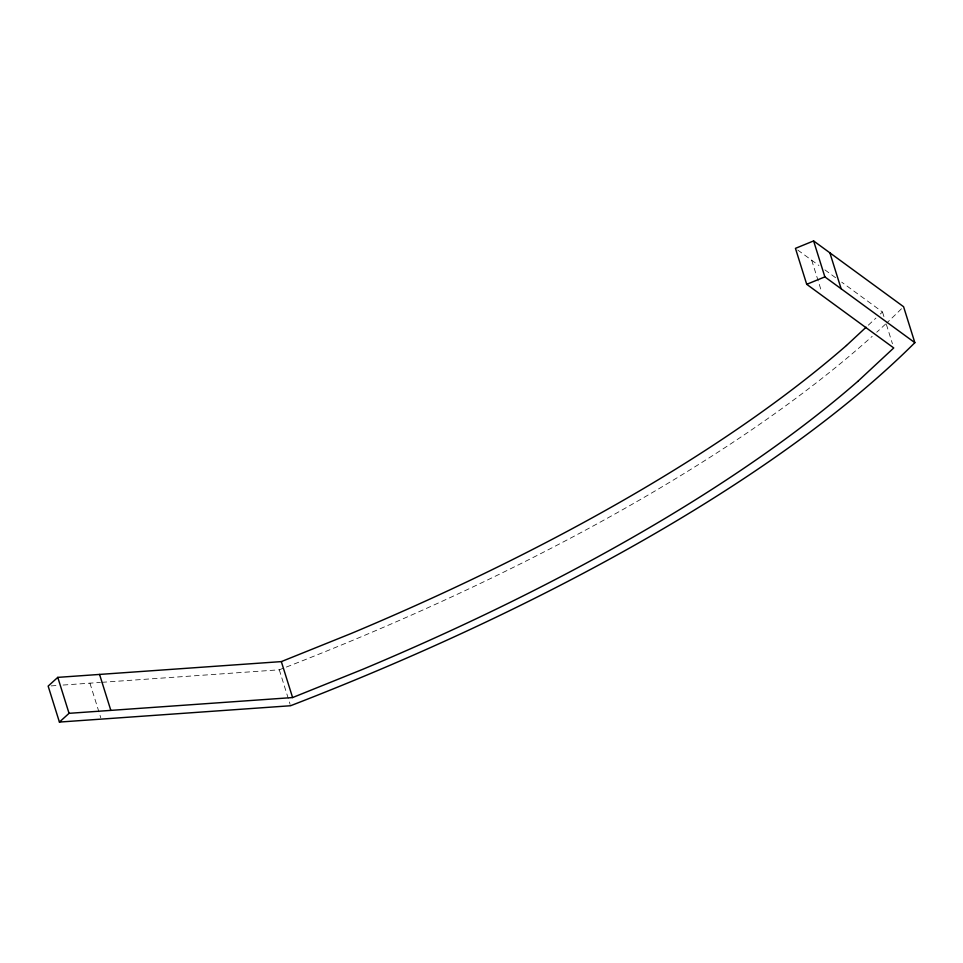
<?xml version="1.0" encoding="UTF-8"?>
<svg xmlns="http://www.w3.org/2000/svg" width="963" height="963" viewBox="0 0 963 963"><rect width="100%" height="100%" fill="white"/><g stroke="black" fill="none" stroke-linecap="round" stroke-linejoin="round"><path stroke-width="0.72" stroke-dasharray="4.82 3.61" d="M868.301 325.181L875.933 318.079M880.29 314.01L882.481 311.988L841.698 282.171M51.135 685.897L57.106 685.475M63.077 685.054L100.369 682.43M101.861 682.322L279.282 669.803A1081.678 361.065 -17.4 0 0 872.189 336.328M797.773 250.055L818.911 265.511M824.906 269.893L835.703 277.789M882.481 311.988L884.215 317.513M886.381 324.435L892.448 343.791M811.713 260.251L821.68 292.054M279.282 669.803L290.116 704.374M89.932 683.164L100.766 717.736M901.488 308.75A1081.678 361.065 -17.4 0 1 886.694 323.014M885.599 324.037A1081.678 361.065 -17.4 0 1 876.727 332.223"/><path stroke-width="1.44" d="M846.477 345.476L866.11 327.215M857.744 381.432L893.748 347.944L806.717 284.314L795.45 248.358L813.603 240.931L903.583 306.716L914.85 342.672A1081.678 361.065 -17.4 0 1 290.525 705.747L59.417 722.069L48.15 686.113L57.78 677.374L281.328 661.605L351.471 633.365A1061.828 354.444 -17.4 0 0 846.465 345.488M59.417 722.069L69.047 713.33L292.596 697.561L362.75 669.321A1061.828 354.444 -17.4 0 0 857.732 381.432M806.717 284.314L824.87 276.887L914.85 342.672M829.865 252.824L841.144 288.78M813.603 240.931L824.87 276.887M281.328 661.605L292.596 697.561M99.562 674.425L110.829 710.381M57.78 677.374L69.047 713.33"/></g></svg>
